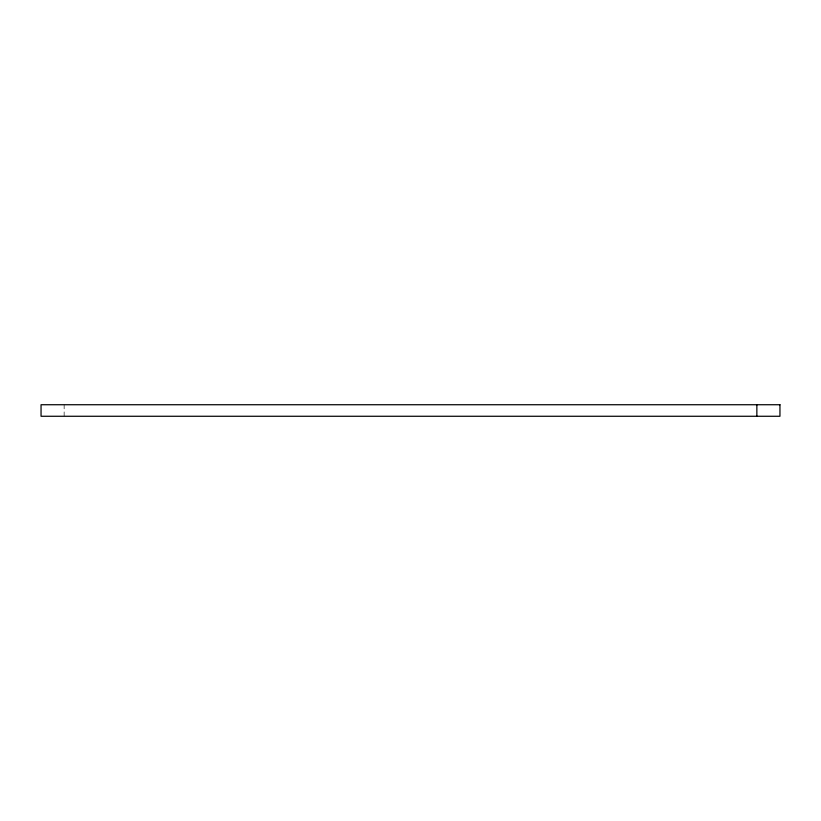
<?xml version="1.0" encoding="UTF-8"?>
<svg xmlns="http://www.w3.org/2000/svg" width="821" height="821" viewBox="0 0 821 821"><rect width="100%" height="100%" fill="white"/><g stroke="black" fill="none" stroke-linecap="round" stroke-linejoin="round"><path stroke-width="0.62" stroke-dasharray="4.11 3.08" d="M64.141 404.732L64.141 416.278"/><path stroke-width="1.23" d="M756.859 404.732L756.859 416.268M779.95 404.732L41.05 404.732L41.05 416.268L779.95 416.268L779.95 404.732"/></g></svg>
